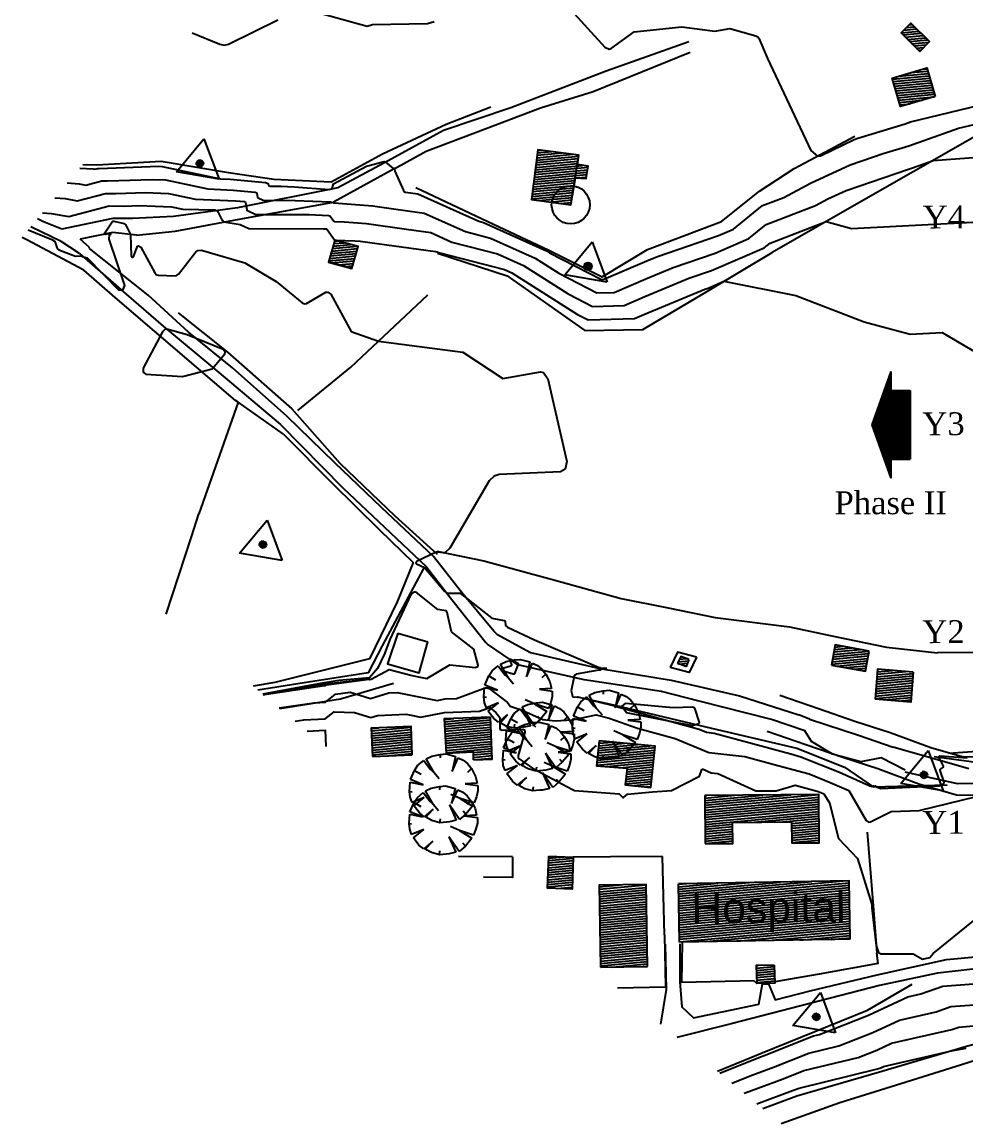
# Model space of a CAD drawing. Extents: x 15746 to 36625, y 87803 to 171760.
# Drawn here: x 17337.7 to 17585.1, y 88311.2 to 88600.1 of the extents above; entities that cross this region are included whole.
import ezdxf

# ---------------------------------------------------------------- set-up
doc = ezdxf.new("R2010")
doc.units = 0
doc.header["$LTSCALE"] = 5
doc.header["$MEASUREMENT"] = 0
doc.linetypes.add('A_CONTINUOUS_LINE', pattern=[0])
for name, color, linetype in [('BOUNDARY', 7, 'FENCELINE2'), ('CONTOUR', 254, 'Continuous'), ('Demarcation', 7, 'Continuous'), ('EXISTING BUILDING', 21, 'Continuous'), ('EXISTING ROAD', 25, 'Continuous'), ('FENCE & GATE', 7, 'Continuous'), ('Phase1', 7, 'Continuous'), ('RELIEF', 255, 'Continuous'), ('STREAM & RIVER FRONT', 161, 'Continuous'), ('SURVEY', 7, 'A_CONTINUOUS_LINE'), ('text', 7, 'Continuous'), ('TREES & VEGETN', 72, 'Continuous')]:
    doc.layers.add(name, color=color, linetype=linetype)
doc.styles.get("Standard").update_dxf_attribs({"font": 'TIMES.TTF', "height": 3})
doc.linetypes.add('FENCELINE2', pattern='A,0.25,-0.1,[132,ltypeshp.shx,S=0.1,R=0,X=-0.1,Y=0],-0.1,1', length=1.45)
pattern_1 = [(5.3223326, (-52627.4863, 31781.70936), (-0.0579741825, 0.6223053866), [])]

# ---------------------------------------------------------------- blocks, each defined once
blk = doc.blocks.new('S076')
at = {"color": 0}
for p, q in [((-0.04, 0.28), (-0.07, 0.49)), ((-0.07, 0.49), (0.08, 0.49)), ((0.07, 0.43), (0.08, 0.49)), ((0.08, 0.49), (0.2, 0.47)), ((-0.43, 0.25), (-0.37, 0.33)), ((-0.37, 0.33), (-0.25, 0.2)), ((-0.35, 0.36), (-0.29, 0.41)), ((-0.25, 0.2), (-0.35, 0.36)), ((-0.29, 0.41), (-0.21, 0.45)), ((-0.21, 0.45), (-0.12, 0.48)), ((-0.12, 0.48), (-0.04, 0.28)), ((0.2, 0.47), (0.13, 0.22)), ((0.13, 0.22), (0.24, 0.44)), ((0.24, 0.44), (0.32, 0.38)), ((0.32, 0.38), (0.35, 0.35)), ((0.35, 0.35), (0.42, 0.28)), ((-0.48, 0.13), (-0.45, 0.21)), ((-0.45, 0.21), (-0.43, 0.25)), ((-0.04, 0.28), (0, 0.14)), ((0.42, 0.28), (0.37, 0.25)), ((0.42, 0.28), (0.47, 0.17)), ((0.47, 0.17), (0.49, 0.07)), ((-0.5, 0.04), (-0.48, 0.13)), ((-0.5, -0.04), (-0.5, 0.04)), ((-0.48, 0.13), (-0.4, 0.12)), ((0.49, 0.07), (0.33, 0.08)), ((0.33, 0.08), (0.5, 0.05)), ((0.5, 0.05), (0.5, -0.04)), ((-0.48, -0.12), (-0.5, -0.04)), ((-0.27, -0.06), (-0.48, -0.12)), ((-0.47, -0.16), (-0.27, -0.06)), ((-0.41, -0.29), (-0.47, -0.16)), ((-0.09, -0.26), (-0.07, -0.14)), ((0.47, -0.17), (0.28, -0.13)), ((0.28, -0.13), (0.45, -0.22)), ((0.48, -0.13), (0.47, -0.17)), ((0.5, -0.04), (0.48, -0.13)), ((-0.35, -0.35), (-0.41, -0.29)), ((-0.35, -0.35), (-0.31, -0.32)), ((-0.09, -0.26), (-0.17, -0.47)), ((-0.13, -0.48), (-0.09, -0.32)), ((-0.09, -0.32), (-0.09, -0.26)), ((0.24, -0.43), (0.15, -0.26)), ((0.15, -0.26), (0.21, -0.45)), ((0.35, -0.35), (0.33, -0.32)), ((0.41, -0.29), (0.35, -0.35)), ((0.45, -0.22), (0.41, -0.29)), ((-0.25, -0.43), (-0.35, -0.35)), ((-0.17, -0.47), (-0.25, -0.43)), ((-0.02, -0.5), (-0.13, -0.48)), ((0.07, -0.49), (0.05, -0.38)), ((0.21, -0.45), (0.07, -0.49)), ((0.35, -0.35), (0.24, -0.43)), ((0.07, -0.49), (-0.02, -0.5))]:
    blk.add_line(p, q, dxfattribs=at)
blk = doc.blocks.new('S022')
at = {"color": 0}
for p, q in [((-0.498, -0.286), (0.002, 0.584)), ((0.002, 0.584), (0.502, -0.286)), ((-0.078, 0.004), (0.062, 0.064)), ((-0.078, 0.004), (-0.068, 0.034)), ((-0.068, -0.026), (-0.078, 0.004)), ((0.082, 0.004), (-0.078, 0.004)), ((0.062, -0.056), (-0.078, 0.004)), ((-0.068, 0.034), (-0.058, 0.064)), ((0.002, 0.084), (-0.058, -0.056)), ((-0.058, 0.064), (-0.028, 0.074)), ((0.002, -0.076), (-0.058, 0.064)), ((-0.058, 0.064), (0.062, 0.064)), ((-0.058, -0.056), (-0.058, 0.064)), ((-0.058, 0.064), (0.082, 0.004)), ((0.082, 0.004), (-0.058, -0.056)), ((-0.028, 0.074), (0.002, 0.084)), ((0.002, 0.084), (0.032, 0.074)), ((0.002, -0.076), (0.002, 0.084)), ((0.062, -0.056), (0.002, 0.084)), ((0.062, 0.064), (0.002, -0.076)), ((0.032, 0.074), (0.062, 0.064)), ((0.062, 0.064), (0.072, 0.034)), ((0.062, 0.064), (0.062, -0.056)), ((0.072, 0.034), (0.082, 0.004)), ((0.082, 0.004), (0.072, -0.026)), ((-0.058, -0.056), (-0.068, -0.026)), ((-0.028, -0.066), (-0.058, -0.056)), ((-0.058, -0.056), (0.062, -0.056)), ((0.002, -0.076), (-0.028, -0.066)), ((0.032, -0.066), (0.002, -0.076)), ((0.062, -0.056), (0.032, -0.066)), ((0.072, -0.026), (0.062, -0.056)), ((0.502, -0.286), (-0.498, -0.286))]:
    blk.add_line(p, q, dxfattribs=at)

msp = doc.modelspace()

# ---------------------------------------------------------------- hatches: boundary and pattern name
at = {"layer": 'EXISTING BUILDING'}
h = msp.add_hatch(dxfattribs=at)
h.set_pattern_fill('ANSI31', color=256, scale=5, angle=-39.67767, style=0)
h.set_pattern_definition(pattern_1)
h.paths.add_polyline_path([(17576.98, 88580.584), (17567.911, 88577.926), (17565.717, 88585.414), (17574.785, 88588.072)])
h.paths.add_polyline_path([(17572.962, 88592.378), (17575.505, 88595.016), (17570.66, 88599.839), (17568.075, 88597.243)])
h = msp.add_hatch(dxfattribs=at)
h.set_pattern_fill('ANSI31', color=256, scale=5, angle=-39.67767, style=0)
h.set_pattern_definition(pattern_1)
h.paths.add_polyline_path([(17486.09, 88562.285), (17483.268, 88562.716), (17483.64, 88565.216), (17472.929, 88566.637), (17471.267, 88553.542), (17481.518, 88552.187), (17482.751, 88559.239), (17485.601, 88559.083)])
h = msp.add_hatch(dxfattribs=at)
h.set_pattern_fill('ANSI31', color=256, scale=5, angle=-39.67767, style=0)
h.set_pattern_definition(pattern_1)
h.paths.add_polyline_path([(17424.189, 88535.455), (17425.798, 88541.235), (17419.669, 88542.941), (17418.061, 88537.16)])
h = msp.add_hatch(dxfattribs=at)
h.set_pattern_fill('ANSI31', color=256, scale=5, angle=-39.67767, style=0)
h.set_pattern_definition(pattern_1)
h.paths.add_polyline_path([(17549.838, 88431.511), (17558.778, 88429.961), (17559.681, 88435.173), (17550.763, 88436.847)])
h = msp.add_hatch(dxfattribs=at)
h.set_pattern_fill('ANSI31', color=256, scale=5, angle=-39.67767, style=0)
h.set_pattern_definition(pattern_1)
h.paths.add_polyline_path([(17512.491, 88433.012), (17510.376, 88433.781), (17509.46, 88431.95), (17511.724, 88431.114)])
h.paths.add_polyline_path([(17534.858, 88352.871), (17530.131, 88352.745), (17530.246, 88348.069), (17534.983, 88348.143)])
h.paths.add_polyline_path([(17642.77, 88347.1), (17642.484, 88352.661), (17629.541, 88351.947), (17630.553, 88346.47)])
h = msp.add_hatch(dxfattribs=at)
h.set_pattern_fill('ANSI31', color=256, scale=5, angle=-39.67767, style=0)
h.set_pattern_definition(pattern_1)
h.paths.add_polyline_path([(17571.266, 88429.638), (17561.908, 88430.449), (17561.253, 88422.606), (17570.613, 88421.824)])
h = msp.add_hatch(dxfattribs=at)
h.set_pattern_fill('ANSI31', color=256, scale=5, angle=-39.67767, style=0)
h.set_pattern_definition(pattern_1)
h.paths.add_polyline_path([(17460.485, 88417.874), (17448.351, 88417.423), (17448.847, 88408.374), (17456.01, 88408.685), (17456.075, 88406.686), (17460.895, 88406.844)])
h = msp.add_hatch(dxfattribs=at)
h.set_pattern_fill('ANSI31', color=256, scale=5, angle=-39.67767, style=0)
h.set_pattern_definition(pattern_1)
h.paths.add_polyline_path([(17439.984, 88408.003), (17439.682, 88415.397), (17429.231, 88414.97), (17429.533, 88407.576)])
h = msp.add_hatch(dxfattribs=at)
h.set_pattern_fill('ANSI31', color=256, scale=5, angle=-39.67767, style=0)
h.set_pattern_definition(pattern_1)
h.paths.add_polyline_path([(17502.509, 88399.45), (17503.662, 88410.258), (17489.005, 88411.657), (17488.307, 88405.144), (17496.303, 88404.454), (17495.822, 88400.164)])
h = msp.add_hatch(dxfattribs=at)
h.set_pattern_fill('ANSI31', color=256, scale=5, angle=-39.67767, style=0)
h.set_pattern_definition(pattern_1)
h.paths.add_polyline_path([(17516.75, 88384.728), (17523.95, 88384.784), (17523.908, 88390.283), (17539.407, 88390.404), (17539.45, 88384.904), (17546.649, 88384.96), (17546.552, 88397.552), (17516.653, 88397.321)])
h = msp.add_hatch(dxfattribs=at)
h.set_pattern_fill('ANSI31', color=256, scale=5, angle=-39.67767, style=0)
h.set_pattern_definition(pattern_1)
h.paths.add_polyline_path([(17482.156, 88381.199), (17481.854, 88372.805), (17475.467, 88373.034), (17475.769, 88381.429)])
h = msp.add_hatch(dxfattribs=at)
h.set_pattern_fill('ANSI31', color=256, scale=5, angle=-39.67767, style=0)
h.set_pattern_definition(pattern_1)
h.paths.add_polyline_path([(17501.614, 88352.482), (17501.267, 88373.98), (17488.992, 88373.781), (17489.339, 88352.284)])
h = msp.add_hatch(dxfattribs=at)
h.set_pattern_fill('ANSI31', color=256, scale=5, angle=-39.67767, style=0)
h.set_pattern_definition(pattern_1)
h.paths.add_polyline_path([(17554.736, 88359.648), (17554.48, 88374.946), (17509.792, 88374.199), (17510.048, 88358.901)])
at = {"layer": 'Phase1'}
h = msp.add_hatch(dxfattribs=at)
h.set_pattern_fill('ANSI31', color=254, angle=-39.67767, style=0)
h.set_pattern_definition([(5.32233263, (-52480.43404, 31629.46651), (-0.0115948365, 0.12446107732), [])])
h.paths.add_polyline_path([(17565.419, 88503.49), (17570.419, 88503.49), (17570.419, 88485.49), (17565.419, 88485.49), (17565.419, 88480.49), (17560.419, 88494.49), (17565.419, 88508.49)])

# ---------------------------------------------------------------- linework, layer by layer
at = {"layer": 'BOUNDARY', "color": 7}
msp.add_line((17436.194, 88439.908), (17444.03, 88437.602), dxfattribs=at)
at = {"layer": 'BOUNDARY'}
for p, q in [((17491.954, 88381.217), (17482.156, 88381.199)), ((17505.522, 88381.301), (17491.954, 88381.217)), ((17506.1, 88360.804), (17505.522, 88381.301)), ((17562.097, 88353.271), (17561.747, 88356.026))]:
    msp.add_line(p, q, dxfattribs=at)
at = {"layer": 'BOUNDARY', "color": 4, "linetype": 'A_CONTINUOUS_LINE'}
msp.add_line((17529.582, 88348.706), (17530.246, 88348.069), dxfattribs=at)
at = {"layer": 'BOUNDARY', "color": 7}
msp.add_lwpolyline([(17436.194, 88439.908), (17433.484, 88431.829), (17441.774, 88429.505), (17444.03, 88437.602)], dxfattribs=at)
at = {"layer": 'BOUNDARY', "color": 18}
for points in [[(17514.427, 88433.602), (17509.456, 88434.895), (17507.551, 88430.86)], [(17514.427, 88433.602), (17512.571, 88429.544), (17507.551, 88430.86)]]:
    msp.add_lwpolyline(points, dxfattribs=at)
at = {"layer": 'BOUNDARY'}
for points in [[(17559.181, 88387.709), (17560.761, 88368.401), (17561.747, 88356.026)], [(17506.1, 88360.804), (17506.381, 88347.056), (17493.766, 88346.787)], [(17529.582, 88348.706), (17510.616, 88348.315), (17510.839, 88358.778)], [(17562.097, 88353.271), (17546.642, 88350.5), (17535.025, 88348.512)]]:
    msp.add_lwpolyline(points, dxfattribs=at)
at = {"layer": 'CONTOUR', "color": 33}
for points in [[(17411.739, 88603.598), (17428.168, 88599.027), (17429.566, 88599.445), (17443.981, 88599.711), (17445.765, 88600.245)], [(17480.614, 88604.354), (17490.472, 88593.536), (17491.558, 88593.007), (17492.153, 88593.157), (17498.178, 88597.511), (17510.614, 88598.859), (17519.233, 88597.724), (17523.171, 88598.374), (17530.05, 88596.481), (17530.547, 88596.209), (17530.821, 88595.839), (17533.111, 88590.51), (17544.469, 88566.412), (17546.147, 88564.949), (17546.968, 88564.987), (17555.792, 88569.351), (17556.781, 88569.693), (17569.148, 88573.46), (17570.519, 88573.944), (17591.154, 88578.892)], [(17382.275, 88597.303), (17389.547, 88594.262), (17390.689, 88594.061), (17391.805, 88594.328), (17404.807, 88600.716)], [(17352.844, 88561.825), (17356.369, 88561.584), (17356.753, 88561.516), (17357.639, 88561.748), (17357.97, 88561.747), (17373.516, 88562.281), (17374.491, 88562.244), (17389.75, 88559.004), (17392.303, 88558.896), (17401.539, 88558.05), (17402.227, 88557.737), (17402.243, 88557.708), (17402.304, 88557.337), (17402.318, 88557.308), (17402.348, 88557.283), (17402.787, 88557.077), (17405.588, 88557.068), (17409.074, 88556.875), (17418.236, 88556.183), (17418.96, 88556.387), (17419.021, 88556.468), (17419.381, 88557.65), (17427.965, 88562.312), (17432.313, 88563.499), (17432.671, 88563.509), (17432.885, 88563.414), (17435.003, 88561.713), (17435.221, 88561.623), (17435.247, 88561.626), (17435.529, 88561.758), (17435.56, 88561.748), (17435.56, 88561.719), (17435.365, 88561.516), (17435.356, 88561.493), (17435.425, 88561.013), (17437.676, 88555.941), (17437.975, 88555.562), (17438.217, 88555.462), (17441.459, 88555.071), (17457.456, 88547.899), (17458.682, 88547.584), (17475.191, 88540.093), (17475.947, 88539.613), (17489.546, 88532.633), (17490.23, 88532.653), (17501.454, 88537.497), (17504.217, 88538.647), (17520.272, 88544.138), (17524.188, 88545.827), (17531.745, 88551.992), (17537.328, 88554.129), (17544.31, 88557.883), (17554.724, 88562.634), (17563.391, 88565.629), (17570.103, 88567.674), (17583.098, 88572.267), (17590.22, 88573.975)], [(17349.594, 88557.907), (17352.704, 88557.694), (17354.489, 88557.378), (17358.617, 88558.458), (17360.163, 88558.45), (17371.799, 88558.851), (17375.287, 88558.718), (17386.451, 88556.347), (17393.028, 88556.069), (17398.792, 88555.541), (17399.221, 88555.346), (17399.271, 88555.26), (17399.455, 88554.147), (17399.496, 88554.059), (17399.585, 88553.986), (17400.9, 88553.367), (17409.302, 88553.342), (17418.597, 88552.986), (17419.309, 88552.786), (17419.313, 88552.783), (17419.346, 88552.735), (17419.349, 88552.731), (17419.356, 88552.73), (17419.448, 88552.729), (17429.674, 88551.892), (17430.802, 88551.736), (17443.137, 88549.997), (17453.919, 88545.162), (17460.496, 88543.471), (17472.156, 88538.18), (17478.381, 88534.23), (17488.391, 88529.091), (17492.895, 88529.223), (17501.189, 88532.802), (17508.361, 88535.786), (17519.349, 88539.545), (17528.205, 88543.364), (17532.747, 88547.07), (17545.676, 88552.017), (17548.878, 88553.738), (17553.654, 88555.918), (17570.001, 88561.566), (17571.059, 88561.888), (17576.477, 88563.804), (17589.286, 88564.767)], [(17346.344, 88553.989), (17349.041, 88553.804), (17352.227, 88553.24), (17359.595, 88555.168), (17362.355, 88555.155), (17370.082, 88555.421), (17376.081, 88555.192), (17383.153, 88553.689), (17393.755, 88553.242), (17396.046, 88553.032), (17396.216, 88552.955), (17396.299, 88552.811), (17396.605, 88550.958), (17396.673, 88550.811), (17396.822, 88550.69), (17399.014, 88549.657), (17413.015, 88549.616), (17418.018, 88549.425), (17418.401, 88549.317), (17418.505, 88549.228), (17419.405, 88547.913), (17419.51, 88547.823), (17419.702, 88547.773), (17422.201, 88547.745), (17427.994, 88547.272), (17438.445, 88545.821), (17444.815, 88544.923), (17450.381, 88542.427), (17462.31, 88539.358), (17469.121, 88536.268), (17480.813, 88528.847), (17487.235, 88525.551), (17495.56, 88525.792), (17500.924, 88528.108), (17512.504, 88532.926), (17518.427, 88534.952), (17532.221, 88540.9), (17533.751, 88542.148), (17548.468, 88547.779), (17555.098, 88545.993), (17586.861, 88547.636)], [(17343.093, 88550.071), (17345.376, 88549.915), (17349.964, 88549.103), (17360.573, 88551.879), (17364.547, 88551.859), (17368.365, 88551.991), (17376.877, 88551.665), (17379.855, 88551.033), (17388.242, 88550.855), (17388.885, 88550.652), (17388.999, 88550.527), (17389.924, 88548.631), (17390.61, 88547.689), (17394.891, 88547.05), (17397.128, 88545.947), (17416.728, 88545.89), (17417.439, 88545.863), (17417.493, 88545.848), (17417.69, 88545.677), (17419.601, 88543.008), (17419.646, 88542.89), (17419.653, 88542.883), (17419.657, 88542.882), (17419.698, 88542.894), (17419.768, 88542.913), (17424.954, 88542.762), (17426.312, 88542.651), (17446.088, 88539.905), (17446.491, 88539.849), (17446.845, 88539.691), (17464.123, 88535.245), (17466.086, 88534.354), (17483.246, 88523.465), (17486.08, 88522.009), (17498.223, 88522.362), (17500.658, 88523.413), (17516.648, 88530.065), (17517.505, 88530.358), (17521.67, 88532.154), (17540.513, 88528.447), (17558.427, 88521.528), (17570.472, 88518.284), (17578.841, 88518.716), (17599.662, 88506.469)], [(17339.383, 88545.598), (17345.581, 88543.131), (17346.264, 88542.678), (17346.351, 88542.542), (17346.944, 88540.761), (17347.03, 88540.625), (17347.34, 88540.419), (17351.729, 88538.762), (17352.971, 88538.788), (17354.777, 88538.292), (17363.051, 88529.918), (17364.179, 88529.806), (17364.696, 88531.037), (17360.599, 88543.185), (17360.657, 88544.304), (17360.676, 88544.331), (17360.99, 88544.529), (17361.001, 88544.566), (17360.885, 88544.643), (17359.564, 88544.424), (17359.449, 88544.486), (17359.451, 88544.822), (17361.311, 88547.695), (17361.54, 88547.892), (17361.783, 88547.914), (17364.476, 88547.291), (17364.692, 88547.19), (17364.841, 88547.011), (17366.144, 88544.381), (17366.333, 88538.817), (17366.696, 88538.418), (17366.972, 88538.554), (17367.999, 88541.317), (17368.238, 88541.473), (17368.902, 88541.126), (17372.536, 88534.336), (17373.015, 88533.874), (17373.388, 88533.764), (17377.873, 88533.568), (17378.254, 88533.639), (17378.764, 88534.021), (17383.256, 88539.873), (17383.792, 88540.232), (17384.75, 88540.257), (17396.148, 88536.988), (17404.334, 88532.076), (17411.115, 88526.517), (17411.772, 88526.253), (17412.278, 88526.345), (17417.379, 88529.27), (17417.907, 88529.316), (17418.64, 88528.746), (17424.014, 88518.993), (17431.174, 88516.462), (17453.24, 88513.517), (17463.75, 88506.692), (17473.576, 88508.413), (17474.385, 88508.223), (17475.508, 88506.562), (17480.488, 88484.924), (17480.077, 88482.918), (17478.795, 88482.179), (17462.737, 88481.497), (17461.424, 88481.055), (17460.166, 88479.822), (17449.857, 88462.174), (17448.54, 88460.979), (17448.388, 88460.946), (17446.453, 88461.089), (17446.218, 88461.099), (17441.306, 88458.73), (17440.964, 88458.253), (17440.956, 88458.203), (17441.083, 88458.053), (17443.2, 88457.136), (17448.452, 88450.868), (17448.967, 88450.474), (17449.215, 88450.413), (17452.436, 88450.335), (17454.202, 88449.037), (17460.88, 88443.801), (17464.097, 88443.182), (17464.327, 88443.048), (17464.363, 88442.966), (17464.412, 88441.965), (17464.442, 88441.884), (17464.915, 88441.473), (17471.98, 88438.136), (17488.989, 88430.892), (17489.186, 88430.855), (17489.422, 88430.705), (17490.728, 88430.76), (17490.826, 88430.662), (17490.733, 88430.557), (17489.512, 88430.571), (17489.413, 88430.533), (17489.398, 88430.514), (17489.305, 88430.25), (17489.291, 88430.231), (17489.225, 88430.201), (17488.333, 88430.066), (17482.967, 88429.115), (17482.577, 88428.91), (17482.42, 88428.633), (17481.613, 88424.783), (17481.935, 88423.368), (17481.997, 88423.268), (17482.084, 88423.23), (17483.243, 88423.142), (17483.283, 88423.144), (17483.342, 88423.156), (17492.989, 88420.81), (17493.455, 88420.644), (17515.203, 88414.694), (17517.102, 88413.894), (17519.133, 88413.669), (17539.168, 88408.217), (17541.83, 88407.503), (17551.97, 88403.405), (17559.851, 88399.821), (17560.543, 88399.732), (17560.548, 88399.734), (17560.591, 88399.773), (17560.655, 88399.811), (17560.838, 88399.871), (17560.854, 88399.871), (17560.864, 88399.863), (17560.944, 88399.743), (17560.954, 88399.735), (17560.989, 88399.736), (17561.345, 88399.899), (17561.382, 88399.892), (17561.387, 88399.878), (17561.339, 88399.725), (17561.343, 88399.711), (17562.665, 88399.132), (17578.048, 88399.825), (17579.314, 88400.506), (17579.368, 88400.802), (17578.306, 88403.858), (17578.316, 88404.142), (17578.366, 88404.211), (17579.182, 88404.743), (17579.23, 88404.815), (17579.211, 88404.997), (17578.194, 88406.97), (17577.765, 88407.284), (17577.751, 88407.333), (17578.309, 88407.718), (17585.43, 88407.237)], [(17380.978, 88518.067), (17375.704, 88519.599), (17375.254, 88519.562), (17374.552, 88518.898), (17369.446, 88509.333), (17369.455, 88508.302), (17370.16, 88507.829), (17379.822, 88507.195), (17387.575, 88509.162), (17390.887, 88513.113), (17390.979, 88513.548), (17390.417, 88514.223), (17380.978, 88518.067)], [(17450.287, 88440.195), (17449.135, 88445.282), (17448.925, 88445.646), (17448.776, 88445.725), (17446.733, 88446.112), (17441.075, 88450.576), (17440.471, 88450.697), (17439.599, 88450.008), (17434.141, 88438.196), (17432.727, 88434.472), (17430.891, 88430.641), (17428.808, 88428.168), (17420.776, 88427.508), (17415.425, 88426.582), (17402.237, 88424.142), (17401.285, 88423.972), (17400.803, 88423.905)], [(17401.018, 88423.726), (17401.701, 88423.921), (17401.728, 88423.912), (17401.778, 88423.909), (17416.982, 88426.136), (17417.248, 88426.15), (17417.493, 88426.342), (17428.687, 88427.806), (17428.881, 88427.746), (17429.262, 88427.863), (17433.935, 88430.388), (17439.973, 88428.774), (17441.617, 88428.446), (17443.769, 88428.021), (17449.854, 88431.555), (17456.593, 88430.88), (17457.133, 88431.11), (17457.224, 88431.48), (17456.086, 88435.723), (17450.287, 88440.195)], [(17467.188, 88432.213), (17465.78, 88432.978), (17465.634, 88432.961), (17465.591, 88432.834), (17466.022, 88431.551), (17466.008, 88431.431), (17465.838, 88431.277), (17463.383, 88430.547), (17463.239, 88430.327), (17463.434, 88430.07), (17466.444, 88429.199), (17466.726, 88429.216), (17466.848, 88429.341), (17467.612, 88431.29), (17467.841, 88431.776), (17467.843, 88431.821), (17467.807, 88431.867), (17467.188, 88432.213)], [(17405.145, 88420.303), (17414.29, 88421.643), (17417.213, 88421.795), (17419.901, 88423.901), (17423.715, 88424.4), (17429.017, 88422.776), (17433.808, 88424.238), (17436.057, 88424.331), (17440.864, 88423.37), (17446.528, 88422.252), (17448.58, 88422.647), (17451.605, 88422.76), (17459.102, 88425.519), (17459.738, 88425.576), (17460.182, 88425.389), (17464.934, 88421.687), (17465.683, 88420.713), (17468.808, 88419.711), (17474.237, 88417.25), (17477.439, 88416.927), (17481.889, 88417.128), (17488.214, 88418.461), (17491.62, 88417.633), (17499.009, 88414.993), (17508.924, 88412.281), (17517.705, 88408.582), (17527.092, 88407.539), (17535.822, 88405.164), (17543.979, 88402.976), (17549.505, 88400.743), (17554.362, 88398.662), (17558.936, 88390.802), (17559.536, 88390.345), (17560.041, 88390.382), (17565.494, 88393.119), (17572.794, 88393.44), (17587.837, 88397.028)], [(17409.345, 88416.819), (17411.599, 88417.149), (17417.177, 88417.441), (17419.487, 88419.25), (17424.855, 88419.123), (17429.154, 88417.806), (17430.894, 88418.337), (17438.365, 88418.644), (17440.113, 88418.295), (17442.17, 88417.889), (17448.424, 88419.092), (17457.646, 88419.437), (17460.043, 88420.319), (17460.247, 88420.338), (17460.389, 88420.278), (17461.908, 88419.093), (17462.914, 88417.786), (17462.965, 88414.889), (17463.064, 88414.669), (17463.515, 88414.479), (17468.949, 88414.737), (17469.4, 88414.509), (17469.528, 88413.931), (17467.718, 88407.823), (17467.754, 88407.267), (17467.965, 88406.984), (17471.512, 88404.457), (17481.979, 88398.882), (17482.525, 88398.656), (17494.217, 88397.787), (17495.155, 88396.794), (17495.258, 88396.747), (17495.367, 88396.78), (17496.432, 88397.655), (17502.922, 88398.327), (17507.931, 88398.634), (17515.216, 88402.391), (17515.904, 88404.127), (17516.017, 88404.237), (17516.21, 88404.235), (17518.309, 88403.272), (17520.076, 88403.075), (17530.05, 88398.526), (17535.345, 88398.57), (17540.364, 88399.995), (17546.127, 88398.449), (17547.041, 88398.079), (17547.843, 88397.736), (17549.28, 88395.427), (17551.717, 88386.071), (17556.635, 88380.796), (17560.435, 88368.741), (17560.414, 88367.896), (17561.591, 88357.998), (17562.149, 88356.179), (17562.24, 88356.053), (17562.883, 88355.83), (17571.263, 88355.782), (17573.722, 88354.379), (17575.611, 88354.894), (17576.504, 88355.905), (17587.057, 88364.449)], [(17515.091, 88416.082), (17513.449, 88415.578), (17496.088, 88419.036), (17494.935, 88420.675), (17495.918, 88421.53), (17508.374, 88420.434), (17513.367, 88420.614), (17513.756, 88420.488), (17513.958, 88420.203), (17515.177, 88416.455), (17515.091, 88416.082)], [(17520.587, 88324.537), (17531.266, 88328.838), (17532.208, 88329.186), (17545.169, 88334.326), (17546.732, 88334.706), (17559.578, 88339.767), (17569.815, 88344.518), (17573.254, 88345.301), (17578.987, 88347.349), (17593.94, 88348.487)], [(17523.772, 88321.895), (17529.266, 88324.108), (17534.683, 88326.107), (17543.902, 88329.763), (17551.801, 88331.685), (17560.645, 88335.17), (17567.692, 88338.44), (17577.304, 88340.631), (17581.096, 88341.985), (17590.991, 88342.739)], [(17526.957, 88319.253), (17527.266, 88319.378), (17537.158, 88323.029), (17542.637, 88325.201), (17556.869, 88328.664), (17561.712, 88330.572), (17565.57, 88332.362), (17581.352, 88335.96), (17583.206, 88336.622), (17588.041, 88336.99)], [(17530.279, 88316.497), (17539.634, 88319.95), (17541.371, 88320.639), (17561.938, 88325.643), (17562.778, 88325.974), (17563.447, 88326.284), (17581.333, 88330.362), (17584.134, 88330.881), (17585.118, 88331.121)]]:
    msp.add_lwpolyline(points, dxfattribs=at)
at = {"layer": 'Defpoints'}
msp.add_line((17481.518, 88552.187), (17483.64, 88565.216), dxfattribs=at)
for centre, radius in [((17481.518, 88552.188), 5), ((17486.047, 88536.056), 1)]:
    msp.add_circle(centre, radius, dxfattribs=at)
at = {"layer": 'EXISTING BUILDING'}
for p, q in [((17574.785, 88588.072), (17576.98, 88580.584)), ((17424.189, 88535.455), (17418.061, 88537.16)), ((17429.533, 88407.576), (17439.984, 88408.003)), ((17516.653, 88397.321), (17516.75, 88384.728)), ((17466.296, 88381.24), (17452.079, 88381.368)), ((17475.769, 88381.429), (17482.156, 88381.199)), ((17510.048, 88358.901), (17509.792, 88374.199)), ((17554.736, 88359.648), (17510.048, 88358.901)), ((17489.339, 88352.284), (17501.614, 88352.482))]:
    msp.add_line(p, q, dxfattribs=at)
for points in [[(17572.962, 88592.378), (17568.075, 88597.243), (17570.66, 88599.839)], [(17572.962, 88592.378), (17575.505, 88595.016), (17570.66, 88599.839), (17568.075, 88597.243), (17572.962, 88592.378)], [(17572.962, 88592.378), (17575.505, 88595.016), (17570.66, 88599.839)], [(17576.98, 88580.584), (17567.911, 88577.926), (17565.717, 88585.414), (17574.785, 88588.072), (17576.98, 88580.584)], [(17472.929, 88566.637), (17471.267, 88553.542), (17481.518, 88552.187), (17482.751, 88559.239), (17485.601, 88559.083), (17486.09, 88562.285)], [(17471.267, 88553.542), (17481.518, 88552.187), (17482.751, 88559.239), (17485.601, 88559.083), (17486.09, 88562.285), (17483.268, 88562.716), (17483.64, 88565.216), (17472.929, 88566.637), (17471.267, 88553.542)], [(17486.09, 88562.285), (17483.268, 88562.716), (17483.64, 88565.216), (17472.929, 88566.637)], [(17424.189, 88535.455), (17425.798, 88541.235), (17419.669, 88542.941), (17418.061, 88537.16), (17424.189, 88535.455)], [(17559.681, 88435.173), (17550.763, 88436.847), (17549.838, 88431.511)], [(17549.838, 88431.511), (17558.778, 88429.961), (17559.681, 88435.173)], [(17512.491, 88433.012), (17510.376, 88433.781), (17509.46, 88431.95)], [(17512.491, 88433.012), (17511.724, 88431.114), (17509.46, 88431.95)], [(17571.266, 88429.638), (17561.908, 88430.449), (17561.253, 88422.606)], [(17571.266, 88429.638), (17570.613, 88421.824), (17561.253, 88422.606)], [(17460.485, 88417.874), (17448.351, 88417.423), (17448.847, 88408.374)], [(17456.075, 88406.686), (17460.895, 88406.844), (17460.485, 88417.874)], [(17412.458, 88414.236), (17417.152, 88414.48), (17417.377, 88410.156)], [(17439.984, 88408.003), (17439.682, 88415.397), (17429.231, 88414.97), (17429.533, 88407.576)], [(17489.005, 88411.657), (17488.307, 88405.144), (17496.303, 88404.454), (17495.822, 88400.164), (17502.509, 88399.45)], [(17502.509, 88399.45), (17503.662, 88410.258), (17489.005, 88411.657)], [(17456.075, 88406.686), (17456.01, 88408.685), (17448.847, 88408.374)], [(17516.75, 88384.728), (17523.95, 88384.784), (17523.908, 88390.283), (17539.407, 88390.404), (17539.45, 88384.904), (17546.649, 88384.96), (17546.552, 88397.552), (17516.653, 88397.321)], [(17466.296, 88381.24), (17466.247, 88375.84), (17458.661, 88375.909)], [(17482.156, 88381.199), (17481.854, 88372.805), (17475.467, 88373.034), (17475.769, 88381.429)], [(17501.614, 88352.482), (17501.267, 88373.98), (17488.992, 88373.781), (17489.339, 88352.284)], [(17554.736, 88359.648), (17554.48, 88374.946), (17509.792, 88374.199)], [(17534.858, 88352.871), (17530.131, 88352.745), (17530.246, 88348.069)], [(17534.858, 88352.871), (17534.983, 88348.143), (17530.246, 88348.069)]]:
    msp.add_lwpolyline(points, dxfattribs=at)
at = {"layer": 'EXISTING ROAD'}
for p, q in [((17512.456, 88594.952), (17490.796, 88587.184)), ((17432.747, 88563.19), (17420.518, 88556.651)), ((17435.255, 88561.581), (17419.344, 88552.919)), ((17343.321, 88547.735), (17341.805, 88548.518)), ((17348.154, 88545.792), (17343.321, 88547.735)), ((17361.541, 88548.619), (17348.154, 88545.792)), ((17366.687, 88548.641), (17361.541, 88548.619)), ((17361.534, 88544.895), (17352.991, 88543.219)), ((17367.707, 88544.207), (17361.534, 88544.895)), ((17355.336, 88541.075), (17352.991, 88543.219)), ((17355.409, 88540.775), (17355.336, 88541.075)), ((17462.111, 88439.599), (17461.356, 88440.441)), ((17459.736, 88437.022), (17459.272, 88437.446)), ((17525.758, 88423.45), (17541.299, 88418.521)), ((17544.055, 88417.345), (17541.299, 88418.521)), ((17542.859, 88414.299), (17534.109, 88417.252)), ((17585.801, 88404.297), (17565.977, 88410.039)), ((17569.129, 88403.955), (17562.843, 88407.247))]:
    msp.add_line(p, q, dxfattribs=at)
at = {"layer": 'EXISTING ROAD', "color": 7}
for p, q in [((17536.286, 88423.644), (17546.426, 88420.125)), ((17546.426, 88420.125), (17555.992, 88416.827)), ((17555.992, 88416.827), (17565.251, 88413.837)), ((17565.251, 88413.837), (17575.874, 88409.885)), ((17575.874, 88409.885), (17584.083, 88407.52)), ((17584.083, 88407.52), (17591.974, 88407.428))]:
    msp.add_line(p, q, dxfattribs=at)
at = {"layer": 'EXISTING ROAD'}
for points in [[(17435.255, 88561.581), (17443.66, 88566.219), (17459.059, 88572.069), (17473.608, 88577.587), (17487.358, 88581.922), (17512.84, 88592.224)], [(17490.796, 88587.184), (17465.858, 88577.613), (17448.162, 88571.657), (17432.747, 88563.19)], [(17420.518, 88556.651), (17394.233, 88551.378), (17377.455, 88549.101), (17366.687, 88548.641)], [(17367.707, 88544.207), (17377.828, 88545.259), (17394.624, 88548.454), (17419.344, 88552.919)], [(17352.803, 88539.438), (17347.96, 88542.593), (17340.026, 88546.374)], [(17352.803, 88539.438), (17365.009, 88528.768), (17374.752, 88520.33), (17389.301, 88508.187), (17405.441, 88494.588), (17421.791, 88477.967), (17443.641, 88457.343), (17450.588, 88448.382), (17459.272, 88437.446)], [(17461.356, 88440.441), (17452.8, 88450.72), (17445.519, 88459.951), (17431.938, 88472.833), (17419.69, 88484.547), (17407.131, 88496.745), (17392.855, 88509.474), (17381.38, 88518.802), (17370.752, 88528.523), (17355.409, 88540.775)], [(17462.111, 88439.599), (17470.97, 88434.79), (17489.12, 88430.642), (17507.796, 88427.53), (17525.758, 88423.45)], [(17534.109, 88417.252), (17515.19, 88422.064), (17505.319, 88424.607), (17485.045, 88427.66), (17467.61, 88431.6), (17459.736, 88437.022)], [(17405.314, 88420.163), (17421.146, 88422.639), (17435.062, 88426.78)], [(17544.055, 88417.345), (17556.952, 88413.124), (17565.977, 88410.039)], [(17562.843, 88407.247), (17557.506, 88406.126), (17550.11, 88408.156), (17544.577, 88411.492), (17542.859, 88414.299)], [(17631.638, 88384.99), (17620.307, 88392.714), (17602.976, 88400.469), (17582.821, 88400.416), (17569.129, 88403.455)], [(17505.126, 88337.363), (17506.619, 88346.485), (17506.378, 88358.315)], [(17510.064, 88358.46), (17510.075, 88348.472), (17510.655, 88341.931), (17513.71, 88339.034), (17530.844, 88342.621), (17531.767, 88347.972), (17533.296, 88347.983), (17535.111, 88343.764), (17544.213, 88346.091), (17561.854, 88350.282), (17579.986, 88354.313), (17596.114, 88355.84)], [(17596.172, 88352.838), (17577.637, 88350.777), (17562.432, 88347.527), (17539.104, 88341.485), (17523.559, 88337.506), (17509.278, 88333.919)]]:
    msp.add_lwpolyline(points, dxfattribs=at)
at = {"layer": 'FENCE & GATE'}
for p, q in [((17393.694, 88500.868), (17362.16, 88527.887)), ((17394.382, 88500.42), (17384.046, 88471.166))]:
    msp.add_line(p, q, dxfattribs=at)
for points in [[(17362.16, 88527.887), (17353.941, 88535.019), (17338.987, 88543.041), (17337.741, 88543.619)], [(17410.026, 88498.275), (17423.915, 88509.643), (17444.046, 88528.559)], [(17378.612, 88523.846), (17391.566, 88513.521), (17408.476, 88498.737), (17421.003, 88484.468), (17435.456, 88470.642), (17446.516, 88460.582)], [(17406.238, 88492.022), (17394.382, 88500.42), (17393.694, 88500.868)], [(17406.238, 88492.022), (17419.035, 88479.201), (17431.306, 88467.062), (17440.26, 88458.427), (17435.996, 88448.079), (17428.761, 88433.14), (17403.992, 88426.971), (17398.309, 88425.974)], [(17375.485, 88444.907), (17382.158, 88465.121), (17384.046, 88471.166)]]:
    msp.add_lwpolyline(points, dxfattribs=at)
at = {"layer": 'Phase1', "color": 254}
for p, q in [((17565.419, 88508.49), (17560.419, 88494.49)), ((17565.419, 88508.49), (17565.419, 88503.49)), ((17565.419, 88503.49), (17570.419, 88503.49)), ((17570.419, 88503.49), (17570.419, 88485.49)), ((17560.419, 88494.49), (17565.419, 88480.49)), ((17565.419, 88485.49), (17565.419, 88480.49)), ((17565.419, 88485.49), (17570.419, 88485.49))]:
    msp.add_line(p, q, dxfattribs=at)
at = {"layer": 'Phase1', "color": 7}
msp.add_lwpolyline([(17533.007, 88414.197), (17543.157, 88410.674), (17552.825, 88407.341), (17561.969, 88404.388), (17572.743, 88400.38), (17582.614, 88397.537), (17591.824, 88397.429)], dxfattribs=at)
at = {"layer": 'RELIEF'}
for p, q in [((17483.296, 88423.2), (17493.08, 88421.024)), ((17553.237, 88404.776), (17560.773, 88399.574)), ((17560.773, 88399.574), (17580.15, 88400.147))]:
    msp.add_line(p, q, dxfattribs=at)
for points in [[(17353.64, 88562.785), (17357.37, 88562.648), (17374.183, 88563.613), (17391.842, 88560.689), (17403.73, 88558.934), (17418.759, 88558.199), (17432.187, 88565.524), (17448.889, 88573.344), (17460.58, 88577.846)], [(17589.727, 88571.384), (17571.238, 88560.807), (17552.748, 88550.229), (17534.259, 88539.651)], [(17440.923, 88556.695), (17458.267, 88548.527), (17475.611, 88540.358), (17489.753, 88533.268), (17501.621, 88540.439), (17521.003, 88547.781), (17530.982, 88555.735), (17540.104, 88561.697), (17555.93, 88570.216)], [(17446.605, 88539.506), (17464.857, 88533.581), (17485.167, 88519.214), (17500.437, 88519.512), (17517.348, 88529.582), (17534.259, 88539.651)], [(17580.581, 88408.461), (17593.911, 88409.421), (17614.289, 88418.592), (17628.991, 88424.551), (17647.175, 88431.51)], [(17400.915, 88423.812), (17401.718, 88423.981), (17417.251, 88426.586), (17428.875, 88427.935)], [(17642.13, 88426.853), (17629.687, 88422.789), (17625.936, 88418.878), (17616.401, 88415.62), (17606.589, 88410.229), (17593.638, 88405.167), (17576.79, 88407.464)], [(17493.08, 88421.024), (17516.934, 88415.36), (17540.789, 88409.696), (17553.237, 88404.776)], [(17519.972, 88325.047), (17531.686, 88329.834), (17545.481, 88335.451), (17559.276, 88341.068), (17570.996, 88347.905)], [(17617.971, 88340.034), (17601.596, 88335.766), (17585.221, 88331.497), (17563.002, 88325.009), (17540.782, 88318.521), (17531.859, 88315.186)]]:
    msp.add_lwpolyline(points, dxfattribs=at)
at = {"layer": 'STREAM & RIVER FRONT'}
for points in [[(17446.41, 88461.415), (17458.742, 88458.885), (17476.751, 88453.951), (17494.76, 88449.016), (17507.046, 88446.524), (17519.332, 88444.032), (17538.85, 88441.511), (17551.148, 88438.942), (17564.226, 88436.188), (17577.645, 88434.703)], [(17442.983, 88457.035), (17432.138, 88436.525), (17428.415, 88429.505), (17410.029, 88426.571), (17399.551, 88424.944)], [(17608.884, 88435.016), (17593.265, 88434.859), (17577.645, 88434.703)], [(17674.869, 88348.772), (17659.464, 88341.588), (17639.587, 88338.31), (17619.709, 88335.032), (17599.832, 88331.753), (17583.91, 88326.746), (17567.989, 88321.739), (17552.067, 88316.731), (17536.644, 88311.217)]]:
    msp.add_lwpolyline(points, dxfattribs=at)

# ---------------------------------------------------------------- block references
at = {"layer": 'SURVEY', "color": 3, "xscale": 11.25, "yscale": 11.25, "zscale": 11.25, "rotation": 230.3223326313388}
for p in [(17384.317, 88563.084), (17486.027, 88536.102), (17486.027, 88536.102), (17400.842, 88463.165), (17400.842, 88463.165)]:
    msp.add_blockref('S022', p, dxfattribs=at)
at = {"layer": 'SURVEY', "color": 16, "xscale": 11.25, "yscale": 11.25, "zscale": 11.25, "rotation": 230.3223326313388}
for p in [(17384.317, 88563.084), (17486.027, 88536.102), (17486.027, 88536.102), (17400.842, 88463.165), (17400.842, 88463.165), (17574.053, 88402.771), (17574.053, 88402.771), (17574.053, 88402.771), (17574.053, 88402.771), (17545.828, 88339.35), (17545.828, 88339.35), (17545.828, 88339.35), (17545.828, 88339.35)]:
    msp.add_blockref('S022', p, dxfattribs=at)
at = {"layer": 'TREES & VEGETN', "xscale": 18, "yscale": 18, "zscale": 18, "rotation": 230.3223326313388}
for p in [(17467.647, 88424.013), (17490.872, 88415.9), (17473.388, 88412.775), (17472.571, 88407.563), (17448.17, 88399.218), (17448.041, 88390.811)]:
    msp.add_blockref('S076', p, dxfattribs=at)

# ---------------------------------------------------------------- texts
at = {"layer": 'Demarcation', "char_height": 6, "width": 11.9196, "attachment_point": 1, "rotation": 0.32233}
for s, insert in [('Y4', (17573.756, 88551.96)), ('Y3', (17573.643, 88497.751)), ('Y2', (17573.643, 88443.251)), ('Y1', (17573.643, 88393.251))]:
    msp.add_mtext(s, dxfattribs=dict(at, insert=insert))
at = {"layer": 'text', "color": 254, "insert": (17550.648, 88477.077), "char_height": 6, "width": 31.9497, "attachment_point": 1}
msp.add_mtext('Phase II', dxfattribs=at)
at = {"layer": 'text', "insert": (17513.08, 88371.703), "char_height": 8, "width": 26.4658, "attachment_point": 1, "rotation": 0.72159}
msp.add_mtext('{\\fArial|b0|i0|c0|p34;Hospital}', dxfattribs=at)

doc.saveas('drawing.dxf')
